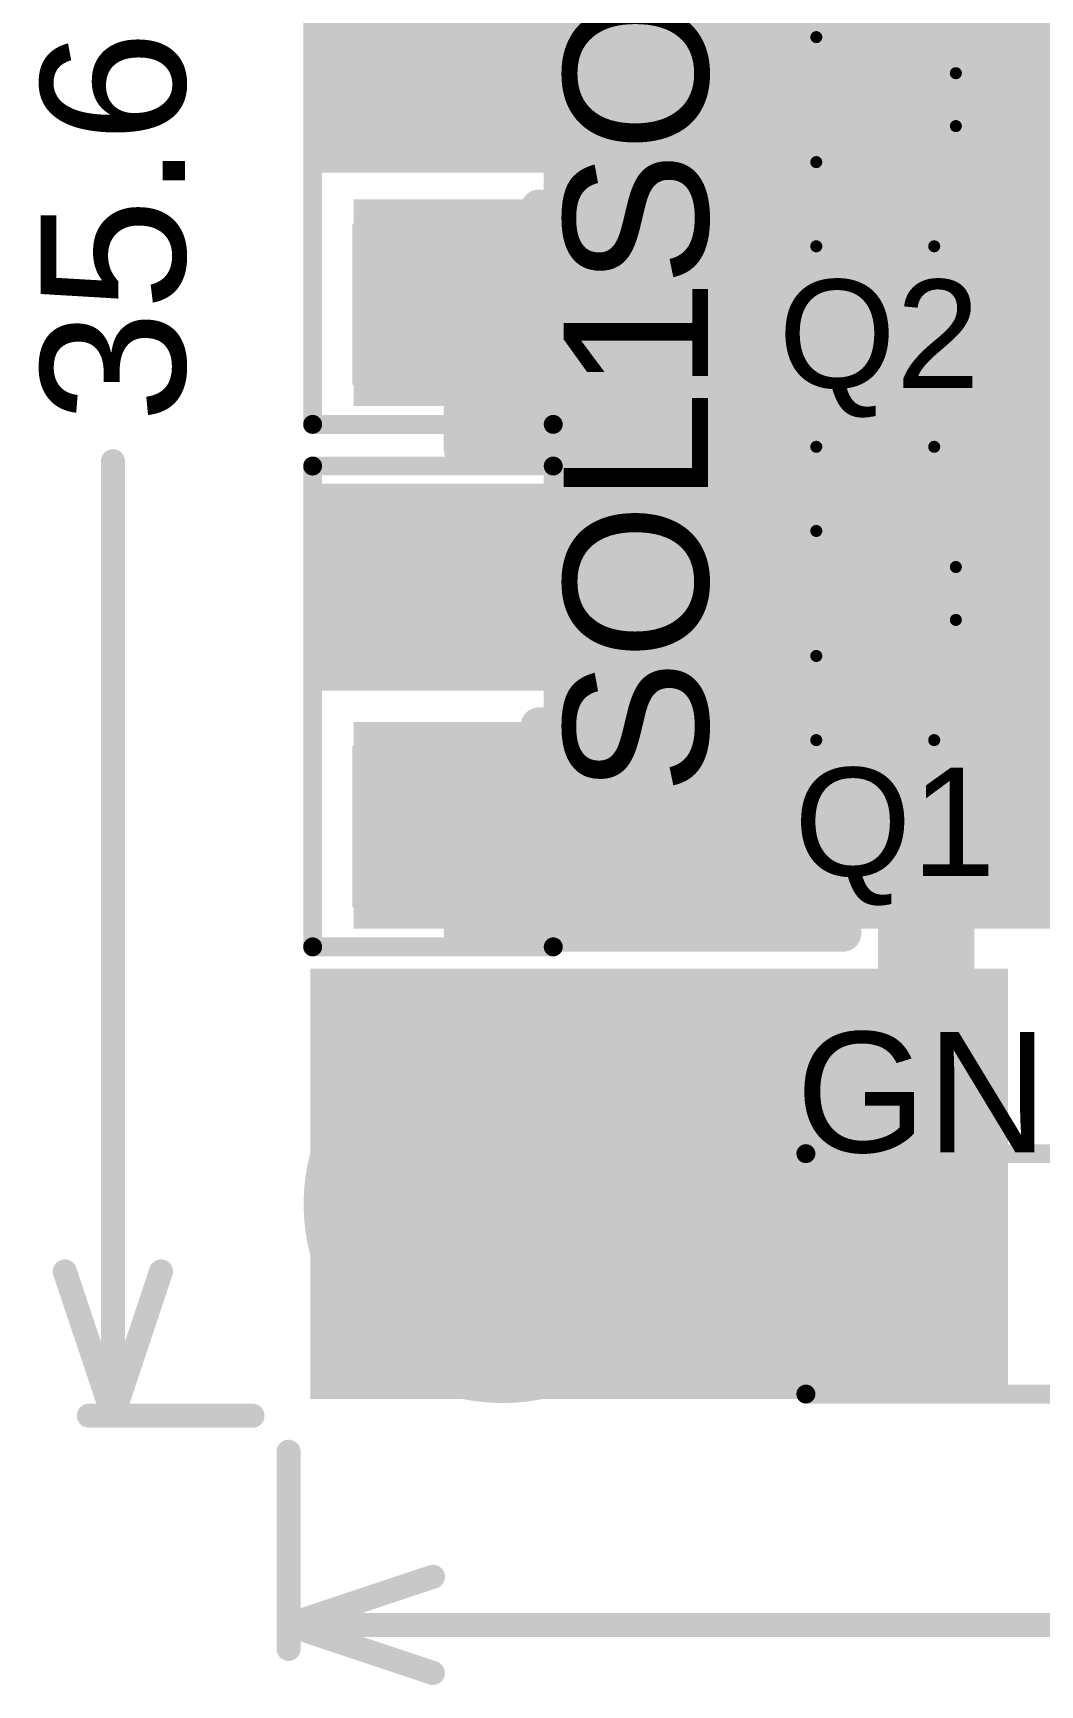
# Model space of a CAD drawing. Header units: millimetres. Extents: x -0.2 to 1.92, y -0.23 to 1.32.
# Drawn here: x -0.195 to 0.223, y -0.2 to 0.487 of the extents above; entities that cross this region are included whole.
import ezdxf

# ---------------------------------------------------------------- set-up
doc = ezdxf.new("R2010")
doc.units = ezdxf.units.MM
doc.header["$MEASUREMENT"] = 0
for name, color, linetype in [('BottomLayer', 5, 'Continuous'), ('BottomSolder', 6, 'Continuous'), ('Mechanical1', 6, 'Continuous'), ('MultiLayer', 9, 'Continuous'), ('PadHoleLayer', 156, 'Continuous'), ('TopLayer', 1, 'Continuous'), ('TopOverlay', 2, 'Continuous'), ('TopPaste', 8, 'Continuous'), ('TopSolder', 216, 'Continuous')]:
    doc.layers.add(name, color=color, linetype=linetype)
doc.styles.add('Arial', font='', dxfattribs={"height": 0.2})
doc.styles.get('Arial').set_extended_font_data('Arial')

# ---------------------------------------------------------------- blocks, each defined once
blk = doc.blocks.new('SOT23_3_28')
at = {"layer": 'TopLayer'}
for points in [[(0.01574, 0.02657), (-0.01575, 0.02657), (-0.01575, 0.05807), (0.01574, 0.05807)], [(-0.02166, -0.05807), (-0.05316, -0.05807), (-0.05316, -0.02657), (-0.02166, -0.02657)], [(0.05314, -0.05807), (0.02165, -0.05807), (0.02165, -0.02657), (0.05314, -0.02657)]]:
    blk.add_hatch(color=1, dxfattribs=at).paths.add_polyline_path(points)
at = {"layer": 'TopPaste'}
for points in [[(0.01574, 0.02657), (-0.01575, 0.02657), (-0.01575, 0.05807), (0.01574, 0.05807)], [(-0.02166, -0.05807), (-0.05316, -0.05807), (-0.05316, -0.02657), (-0.02166, -0.02657)], [(0.05314, -0.05807), (0.02165, -0.05807), (0.02165, -0.02657), (0.05314, -0.02657)]]:
    blk.add_hatch(color=8, dxfattribs=at).paths.add_polyline_path(points)
at = {"layer": 'TopSolder'}
for points in [[(0.01974, 0.02257), (-0.01975, 0.02257), (-0.01975, 0.06207), (0.01974, 0.06207)], [(-0.01766, -0.06207), (-0.05716, -0.06207), (-0.05716, -0.02257), (-0.01766, -0.02257)], [(0.05714, -0.06207), (0.01765, -0.06207), (0.01765, -0.02257), (0.05714, -0.02257)]]:
    blk.add_hatch(color=216, dxfattribs=at).paths.add_polyline_path(points)
at = {"layer": 'TopOverlay', "const_width": 0.005}
for points in [[(-0.06101, 0.029), (-0.02601, 0.029)], [(-0.06101, 0.029), (-0.06101, -0.02)], [(0.02599, 0.029), (0.06099, 0.029)], [(0.06099, 0.029), (0.06099, -0.02)], [(-0.01101, -0.029), (0.01099, -0.029)]]:
    blk.add_lwpolyline(points, dxfattribs=at)
at = {"layer": 'TopOverlay'}
for points, const_width in [([(-0.06226, 0.029, 1), (-0.05976, 0.029, 1)], 0.0025), ([(-0.06226, 0.029, 1), (-0.05976, 0.029, 1)], 0.0025), ([(-0.02726, 0.029, 1), (-0.02476, 0.029, 1)], 0.0025), ([(0.02474, 0.029, 1), (0.02724, 0.029, 1)], 0.0025), ([(0.05974, 0.029, 1), (0.06224, 0.029, 1)], 0.0025), ([(0.05974, 0.029, 1), (0.06224, 0.029, 1)], 0.0025), ([(-0.06226, -0.02, 1), (-0.05976, -0.02, 1)], 0.0025), ([(0.05974, -0.02, 1), (0.06224, -0.02, 1)], 0.0025), ([(-0.01226, -0.029, 1), (-0.00976, -0.029, 1)], 0.0025), ([(0.00974, -0.029, 1), (0.01224, -0.029, 1)], 0.0025), ([(-0.062, -0.044, 1), (-0.068, -0.044, 1)], 0.00984), ([(-0.07046, -0.044, 1), (-0.06554, -0.044, 1)], 0.00492), ([(-0.06446, -0.044, 1), (-0.05954, -0.044, 1)], 0.00492)]:
    blk.add_lwpolyline(points, format="xyb", close=True, dxfattribs=dict(at, const_width=const_width))
blk = doc.blocks.new('SOT23_3_29')
at = {"layer": 'TopLayer'}
for points in [[(0.01574, 0.02657), (-0.01575, 0.02657), (-0.01575, 0.05807), (0.01574, 0.05807)], [(-0.02166, -0.05807), (-0.05316, -0.05807), (-0.05316, -0.02657), (-0.02166, -0.02657)], [(0.05314, -0.05807), (0.02165, -0.05807), (0.02165, -0.02657), (0.05314, -0.02657)]]:
    blk.add_hatch(color=1, dxfattribs=at).paths.add_polyline_path(points)
at = {"layer": 'TopPaste'}
for points in [[(0.01574, 0.02657), (-0.01575, 0.02657), (-0.01575, 0.05807), (0.01574, 0.05807)], [(-0.02166, -0.05807), (-0.05316, -0.05807), (-0.05316, -0.02657), (-0.02166, -0.02657)], [(0.05314, -0.05807), (0.02165, -0.05807), (0.02165, -0.02657), (0.05314, -0.02657)]]:
    blk.add_hatch(color=8, dxfattribs=at).paths.add_polyline_path(points)
at = {"layer": 'TopSolder'}
for points in [[(0.01974, 0.02257), (-0.01975, 0.02257), (-0.01975, 0.06207), (0.01974, 0.06207)], [(-0.01766, -0.06207), (-0.05716, -0.06207), (-0.05716, -0.02257), (-0.01766, -0.02257)], [(0.05714, -0.06207), (0.01765, -0.06207), (0.01765, -0.02257), (0.05714, -0.02257)]]:
    blk.add_hatch(color=216, dxfattribs=at).paths.add_polyline_path(points)
at = {"layer": 'TopOverlay', "const_width": 0.005}
for points in [[(-0.06101, 0.029), (-0.06101, -0.02)], [(-0.06101, 0.029), (-0.02601, 0.029)], [(0.02599, 0.029), (0.06099, 0.029)], [(0.06099, 0.029), (0.06099, -0.02)], [(-0.01101, -0.029), (0.01099, -0.029)]]:
    blk.add_lwpolyline(points, dxfattribs=at)
at = {"layer": 'TopOverlay'}
for points, const_width in [([(-0.06226, 0.029, 1), (-0.05976, 0.029, 1)], 0.0025), ([(-0.06226, 0.029, 1), (-0.05976, 0.029, 1)], 0.0025), ([(-0.02726, 0.029, 1), (-0.02476, 0.029, 1)], 0.0025), ([(0.02474, 0.029, 1), (0.02724, 0.029, 1)], 0.0025), ([(0.05974, 0.029, 1), (0.06224, 0.029, 1)], 0.0025), ([(0.05974, 0.029, 1), (0.06224, 0.029, 1)], 0.0025), ([(-0.06226, -0.02, 1), (-0.05976, -0.02, 1)], 0.0025), ([(0.05974, -0.02, 1), (0.06224, -0.02, 1)], 0.0025), ([(-0.01226, -0.029, 1), (-0.00976, -0.029, 1)], 0.0025), ([(0.00974, -0.029, 1), (0.01224, -0.029, 1)], 0.0025), ([(-0.062, -0.044, 1), (-0.068, -0.044, 1)], 0.00984), ([(-0.07046, -0.044, 1), (-0.06554, -0.044, 1)], 0.00492), ([(-0.06446, -0.044, 1), (-0.05954, -0.044, 1)], 0.00492)]:
    blk.add_lwpolyline(points, format="xyb", close=True, dxfattribs=dict(at, const_width=const_width))
blk = doc.blocks.new('HDR1X2_35')
at = {"layer": 'BottomLayer'}
blk.add_hatch(color=5, dxfattribs=at).paths.add_polyline_path([(-0.02953, 0.02953), (0.02953, 0.02953), (0.02953, -0.02953), (-0.02953, -0.02953)])
h = blk.add_hatch(color=5, dxfattribs=at)
edge = h.paths.add_edge_path()
edge.add_arc((0.1, 0), 0.02953, 0, 360)
at = {"layer": 'BottomSolder'}
blk.add_hatch(color=6, dxfattribs=at).paths.add_polyline_path([(-0.03353, 0.03353), (0.03353, 0.03353), (0.03353, -0.03353), (-0.03353, -0.03353)])
h = blk.add_hatch(color=6, dxfattribs=at)
edge = h.paths.add_edge_path()
edge.add_arc((0.1, 0), 0.03353, 0, 360)
at = {"layer": 'MultiLayer'}
blk.add_hatch(color=9, dxfattribs=at).paths.add_polyline_path([(-0.02953, 0.02953), (0.02953, 0.02953), (0.02953, -0.02953), (-0.02953, -0.02953)])
h = blk.add_hatch(color=9, dxfattribs=at)
edge = h.paths.add_edge_path()
edge.add_arc((0.1, 0), 0.02953, 0, 360)
at = {"layer": 'PadHoleLayer'}
h = blk.add_hatch(color=156, dxfattribs=at)
edge = h.paths.add_edge_path()
edge.add_arc((0, 0), 0.01772, 0, 360)
h = blk.add_hatch(color=156, dxfattribs=at)
edge = h.paths.add_edge_path()
edge.add_arc((0.1, 0), 0.01772, 0, 360)
at = {"layer": 'TopLayer'}
blk.add_hatch(color=1, dxfattribs=at).paths.add_polyline_path([(-0.02953, 0.02953), (0.02953, 0.02953), (0.02953, -0.02953), (-0.02953, -0.02953)])
h = blk.add_hatch(color=1, dxfattribs=at)
edge = h.paths.add_edge_path()
edge.add_arc((0.1, 0), 0.02953, 0, 360)
at = {"layer": 'TopSolder'}
blk.add_hatch(color=216, dxfattribs=at).paths.add_polyline_path([(-0.03353, 0.03353), (0.03353, 0.03353), (0.03353, -0.03353), (-0.03353, -0.03353)])
h = blk.add_hatch(color=216, dxfattribs=at)
edge = h.paths.add_edge_path()
edge.add_arc((0.1, 0), 0.03353, 0, 360)
at = {"layer": 'TopOverlay', "const_width": 0.00787}
for points in [[(-0.05, 0.05), (-0.05, -0.05)], [(-0.05, 0.05), (0.15, 0.05)], [(0.15, 0.05), (0.15, -0.05)], [(-0.05, -0.05), (0.15, -0.05)]]:
    blk.add_lwpolyline(points, dxfattribs=at)
at = {"layer": 'TopOverlay', "const_width": 0.00394}
for points in [[(-0.05197, 0.05, 1), (-0.04803, 0.05, 1)], [(-0.05197, 0.05, 1), (-0.04803, 0.05, 1)], [(0.14803, 0.05, 1), (0.15197, 0.05, 1)], [(0.14803, 0.05, 1), (0.15197, 0.05, 1)], [(-0.05197, -0.05, 1), (-0.04803, -0.05, 1)], [(-0.05197, -0.05, 1), (-0.04803, -0.05, 1)], [(0.14803, -0.05, 1), (0.15197, -0.05, 1)], [(0.14803, -0.05, 1), (0.15197, -0.05, 1)]]:
    blk.add_lwpolyline(points, format="xyb", close=True, dxfattribs=at)
blk = doc.blocks.new('HDR1X2_37')
at = {"layer": 'BottomLayer'}
blk.add_hatch(color=5, dxfattribs=at).paths.add_polyline_path([(-0.02953, 0.02953), (0.02953, 0.02953), (0.02953, -0.02953), (-0.02953, -0.02953)])
h = blk.add_hatch(color=5, dxfattribs=at)
edge = h.paths.add_edge_path()
edge.add_arc((0.1, 0), 0.02953, 0, 360)
at = {"layer": 'BottomSolder'}
blk.add_hatch(color=6, dxfattribs=at).paths.add_polyline_path([(-0.03353, 0.03353), (0.03353, 0.03353), (0.03353, -0.03353), (-0.03353, -0.03353)])
h = blk.add_hatch(color=6, dxfattribs=at)
edge = h.paths.add_edge_path()
edge.add_arc((0.1, 0), 0.03353, 0, 360)
at = {"layer": 'MultiLayer'}
blk.add_hatch(color=9, dxfattribs=at).paths.add_polyline_path([(-0.02953, 0.02953), (0.02953, 0.02953), (0.02953, -0.02953), (-0.02953, -0.02953)])
h = blk.add_hatch(color=9, dxfattribs=at)
edge = h.paths.add_edge_path()
edge.add_arc((0.1, 0), 0.02953, 0, 360)
at = {"layer": 'PadHoleLayer'}
h = blk.add_hatch(color=156, dxfattribs=at)
edge = h.paths.add_edge_path()
edge.add_arc((0, 0), 0.01772, 0, 360)
h = blk.add_hatch(color=156, dxfattribs=at)
edge = h.paths.add_edge_path()
edge.add_arc((0.1, 0), 0.01772, 0, 360)
at = {"layer": 'TopLayer'}
blk.add_hatch(color=1, dxfattribs=at).paths.add_polyline_path([(-0.02953, 0.02953), (0.02953, 0.02953), (0.02953, -0.02953), (-0.02953, -0.02953)])
h = blk.add_hatch(color=1, dxfattribs=at)
edge = h.paths.add_edge_path()
edge.add_arc((0.1, 0), 0.02953, 0, 360)
at = {"layer": 'TopSolder'}
blk.add_hatch(color=216, dxfattribs=at).paths.add_polyline_path([(-0.03353, 0.03353), (0.03353, 0.03353), (0.03353, -0.03353), (-0.03353, -0.03353)])
h = blk.add_hatch(color=216, dxfattribs=at)
edge = h.paths.add_edge_path()
edge.add_arc((0.1, 0), 0.03353, 0, 360)
at = {"layer": 'TopOverlay', "const_width": 0.00787}
for points in [[(-0.05, 0.05), (-0.05, -0.05)], [(-0.05, 0.05), (0.15, 0.05)], [(0.15, 0.05), (0.15, -0.05)], [(-0.05, -0.05), (0.15, -0.05)]]:
    blk.add_lwpolyline(points, dxfattribs=at)
at = {"layer": 'TopOverlay', "const_width": 0.00394}
for points in [[(-0.05197, 0.05, 1), (-0.04803, 0.05, 1)], [(-0.05197, 0.05, 1), (-0.04803, 0.05, 1)], [(0.14803, 0.05, 1), (0.15197, 0.05, 1)], [(0.14803, 0.05, 1), (0.15197, 0.05, 1)], [(-0.05197, -0.05, 1), (-0.04803, -0.05, 1)], [(-0.05197, -0.05, 1), (-0.04803, -0.05, 1)], [(0.14803, -0.05, 1), (0.15197, -0.05, 1)], [(0.14803, -0.05, 1), (0.15197, -0.05, 1)]]:
    blk.add_lwpolyline(points, format="xyb", close=True, dxfattribs=at)
blk = doc.blocks.new('HDR1X2_39')
at = {"layer": 'BottomLayer'}
blk.add_hatch(color=5, dxfattribs=at).paths.add_polyline_path([(-0.02953, 0.02953), (0.02953, 0.02953), (0.02953, -0.02953), (-0.02953, -0.02953)])
h = blk.add_hatch(color=5, dxfattribs=at)
edge = h.paths.add_edge_path()
edge.add_arc((0.1, 0), 0.02953, 0, 360)
at = {"layer": 'BottomSolder'}
blk.add_hatch(color=6, dxfattribs=at).paths.add_polyline_path([(-0.03353, 0.03353), (0.03353, 0.03353), (0.03353, -0.03353), (-0.03353, -0.03353)])
h = blk.add_hatch(color=6, dxfattribs=at)
edge = h.paths.add_edge_path()
edge.add_arc((0.1, 0), 0.03353, 0, 360)
at = {"layer": 'MultiLayer'}
blk.add_hatch(color=9, dxfattribs=at).paths.add_polyline_path([(-0.02953, 0.02953), (0.02953, 0.02953), (0.02953, -0.02953), (-0.02953, -0.02953)])
h = blk.add_hatch(color=9, dxfattribs=at)
edge = h.paths.add_edge_path()
edge.add_arc((0.1, 0), 0.02953, 0, 360)
at = {"layer": 'PadHoleLayer'}
h = blk.add_hatch(color=156, dxfattribs=at)
edge = h.paths.add_edge_path()
edge.add_arc((0, 0), 0.01772, 0, 360)
h = blk.add_hatch(color=156, dxfattribs=at)
edge = h.paths.add_edge_path()
edge.add_arc((0.1, 0), 0.01772, 0, 360)
at = {"layer": 'TopLayer'}
blk.add_hatch(color=1, dxfattribs=at).paths.add_polyline_path([(-0.02953, 0.02953), (0.02953, 0.02953), (0.02953, -0.02953), (-0.02953, -0.02953)])
h = blk.add_hatch(color=1, dxfattribs=at)
edge = h.paths.add_edge_path()
edge.add_arc((0.1, 0), 0.02953, 0, 360)
at = {"layer": 'TopSolder'}
blk.add_hatch(color=216, dxfattribs=at).paths.add_polyline_path([(-0.03353, 0.03353), (0.03353, 0.03353), (0.03353, -0.03353), (-0.03353, -0.03353)])
h = blk.add_hatch(color=216, dxfattribs=at)
edge = h.paths.add_edge_path()
edge.add_arc((0.1, 0), 0.03353, 0, 360)
at = {"layer": 'TopOverlay', "const_width": 0.00787}
for points in [[(-0.05, 0.05), (-0.05, -0.05)], [(0.15, 0.05), (-0.05, 0.05)], [(0.15, 0.05), (0.15, -0.05)], [(0.15, -0.05), (-0.05, -0.05)]]:
    blk.add_lwpolyline(points, dxfattribs=at)
at = {"layer": 'TopOverlay', "const_width": 0.00394}
for points in [[(-0.05197, 0.05, 1), (-0.04803, 0.05, 1)], [(-0.05197, 0.05, 1), (-0.04803, 0.05, 1)], [(0.14803, 0.05, 1), (0.15197, 0.05, 1)], [(0.14803, 0.05, 1), (0.15197, 0.05, 1)], [(-0.05197, -0.05, 1), (-0.04803, -0.05, 1)], [(-0.05197, -0.05, 1), (-0.04803, -0.05, 1)], [(0.14803, -0.05, 1), (0.15197, -0.05, 1)], [(0.14803, -0.05, 1), (0.15197, -0.05, 1)]]:
    blk.add_lwpolyline(points, format="xyb", close=True, dxfattribs=at)

msp = doc.modelspace()

# ---------------------------------------------------------------- hatches: boundary and pattern name
at = {"layer": 'BottomLayer'}
for points in [[(0.017, 0.1146), (0.318, 0.1146), (0.318, 0.8526), (0.017, 0.8526)], [(0.16083, 0.33193), (0.16083, 0.41793), (-0.062, 0.41793), (-0.062, 0.33193)], [(0.16083, 0.1146), (0.16083, 0.2006), (-0.062, 0.2006), (-0.062, 0.1146)], [(-0.08, -0.081), (0.21, -0.081), (0.21, 0.098), (-0.08, 0.098)]]:
    msp.add_hatch(color=5, dxfattribs=at).paths.add_polyline_path(points)
h = msp.add_hatch(color=5, dxfattribs=at)
edge = h.paths.add_edge_path()
edge.add_arc((0, 0), 0.07874, 0, 360)
at = {"layer": 'BottomSolder'}
h = msp.add_hatch(color=6, dxfattribs=at)
edge = h.paths.add_edge_path()
edge.add_arc((0, 0), 0.08274, 0, 360)
at = {"layer": 'MultiLayer'}
h = msp.add_hatch(color=9, dxfattribs=at)
edge = h.paths.add_edge_path()
edge.add_arc((0, 0), 0.07874, 0, 360)
at = {"layer": 'PadHoleLayer'}
h = msp.add_hatch(color=156, dxfattribs=at)
edge = h.paths.add_edge_path()
edge.add_arc((0, 0), 0.05906, 0, 360)
at = {"layer": 'TopLayer'}
for points in [[(0.183, 0.44883), (0.416, 0.44883), (0.416, 0.52299), (0.183, 0.52299)], [(0.145, 0.429), (0.145, 0.515), (-0.07583, 0.515), (-0.07583, 0.429)], [(0.183, 0.4024), (0.38, 0.4024), (0.38, 0.43823), (0.183, 0.43823)], [(0.183, 0.242), (0.424, 0.242), (0.424, 0.327), (0.183, 0.327)], [(0.145, 0.2136), (0.145, 0.2996), (-0.07583, 0.2996), (-0.07583, 0.2136)], [(0.183, 0.197), (0.401, 0.197), (0.401, 0.23283), (0.183, 0.23283)], [(-0.08, -0.081), (0.21, -0.081), (0.21, 0.098), (-0.08, 0.098)]]:
    msp.add_hatch(color=1, dxfattribs=at).paths.add_polyline_path(points)
h = msp.add_hatch(color=1, dxfattribs=at)
edge = h.paths.add_edge_path()
edge.add_arc((0, 0), 0.07874, 0, 360)
at = {"layer": 'TopSolder'}
h = msp.add_hatch(color=216, dxfattribs=at)
edge = h.paths.add_edge_path()
edge.add_arc((0, 0), 0.08274, 0, 360)

# ---------------------------------------------------------------- linework, layer by layer
at = {"layer": 'Mechanical1', "const_width": 0.01}
for points in [[(-0.162, -0.088), (-0.162, 0.309)], [(-0.182, -0.028), (-0.162, -0.088)], [(-0.162, -0.088), (-0.142, -0.028)], [(-0.172, -0.088), (-0.104, -0.088)], [(-0.089, -0.185), (-0.089, -0.103)], [(-0.089, -0.175), (-0.029, -0.155)], [(-0.089, -0.175), (-0.029, -0.195)], [(-0.089, -0.175), (0.61159, -0.175)]]:
    msp.add_lwpolyline(points, dxfattribs=at)
at = {"layer": 'Mechanical1', "const_width": 0.005}
for points in [[(-0.1645, 0.309, 1), (-0.1595, 0.309, 1)], [(-0.1845, -0.028, 1), (-0.1795, -0.028, 1)], [(-0.1445, -0.028, 1), (-0.1395, -0.028, 1)], [(-0.1745, -0.088, 1), (-0.1695, -0.088, 1)], [(-0.1645, -0.088, 1), (-0.1595, -0.088, 1)], [(-0.1645, -0.088, 1), (-0.1595, -0.088, 1)], [(-0.1645, -0.088, 1), (-0.1595, -0.088, 1)], [(-0.1065, -0.088, 1), (-0.1015, -0.088, 1)], [(-0.0915, -0.103, 1), (-0.0865, -0.103, 1)], [(-0.0315, -0.155, 1), (-0.0265, -0.155, 1)], [(-0.0915, -0.175, 1), (-0.0865, -0.175, 1)], [(-0.0915, -0.175, 1), (-0.0865, -0.175, 1)], [(-0.0915, -0.175, 1), (-0.0865, -0.175, 1)], [(-0.0915, -0.185, 1), (-0.0865, -0.185, 1)], [(-0.0315, -0.195, 1), (-0.0265, -0.195, 1)]]:
    msp.add_lwpolyline(points, format="xyb", close=True, dxfattribs=at)
at = {"layer": 'TopLayer'}
for points, const_width in [([(0.1595, 0.4145), (0.1595, 0.5295)], 0.015), ([(0.1684, 0.46355), (0.1684, 0.53005)], 0.015), ([(0.1595, 0.49032), (0.1684, 0.49922)], 0.015), ([(0.1595, 0.46825), (0.1685, 0.45925)], 0.015), ([(0.1595, 0.45497), (0.1684, 0.46387)], 0.015), ([(0.1685, 0.43433), (0.1685, 0.46355)], 0.015), ([(0.1685, 0.43433), (0.1685, 0.45273)], 0.015), ([(0.1595, 0.43289), (0.1685, 0.42389)], 0.015), ([(0.1685, 0.3879), (0.1685, 0.43433)], 0.015), ([(0.1595, 0.41961), (0.1685, 0.42861)], 0.015), ([(0.15439, 0.4145), (0.1595, 0.41961)], 0.015), ([(0.01503, 0.34585), (0.08368, 0.4145)], 0.015), ([(0.01503, 0.38121), (0.04832, 0.4145)], 0.015), ([(0.01503, 0.4145), (0.1595, 0.4145)], 0.015), ([(0.01503, 0.33031), (0.01503, 0.4145)], 0.015), ([(0.01863, 0.3141), (0.11903, 0.4145)], 0.015), ([(0.03647, 0.4145), (0.13687, 0.3141)], 0.015), ([(0.05399, 0.3141), (0.15439, 0.4145)], 0.015), ([(0.07183, 0.4145), (0.1684, 0.31793)], 0.015), ([(0.10718, 0.4145), (0.18018, 0.3415)], 0.015), ([(0.14254, 0.4145), (0.1685, 0.38854)], 0.015), ([(0.01503, 0.40059), (0.10152, 0.3141)], 0.015), ([(0.08934, 0.3141), (0.1685, 0.39326)], 0.015), ([(0.1247, 0.3141), (0.1985, 0.3879)], 0.015), ([(0.1685, 0.3879), (0.3865, 0.3879)], 0.015), ([(0.16913, 0.3879), (0.21554, 0.3415)], 0.015), ([(0.18745, 0.3415), (0.23386, 0.3879)], 0.015), ([(0.20449, 0.3879), (0.25089, 0.3415)], 0.015), ([(0.22281, 0.3415), (0.26921, 0.3879)], 0.015), ([(0.01503, 0.36523), (0.06616, 0.3141)], 0.015), ([(0.1685, 0.3415), (0.3865, 0.3415)], 0.015), ([(0.1685, 0.32465), (0.1685, 0.3415)], 0.015), ([(-0.017, 0.3141), (-0.017, 0.33031)], 0.015), ([(-0.017, 0.33031), (0.01503, 0.33031)], 0.015), ([(-0.01672, 0.3141), (-0.00052, 0.33031)], 0.015), ([(0.0146, 0.33031), (0.03081, 0.3141)], 0.015), ([(-0.017, 0.32655), (-0.00455, 0.3141)], 0.015), ([(0.1595, 0.31355), (0.1684, 0.32244)], 0.015), ([(0.1684, 0.25815), (0.1684, 0.32465)], 0.015), ([(-0.017, 0.3141), (0.1595, 0.3141)], 0.015), ([(0.1595, 0.1991), (0.1595, 0.3141)], 0.015), ([(0.1595, 0.29147), (0.1684, 0.28257)], 0.015), ([(0.1759, 0.2914), (0.20165, 0.2914)], 0.01), ([(0.1595, 0.27819), (0.1684, 0.28709)], 0.015), ([(0.1595, 0.25611), (0.1685, 0.24711)], 0.015), ([(0.1685, 0.24733), (0.1685, 0.25815)], 0.015), ([(0.1595, 0.24284), (0.1685, 0.25184)], 0.015), ([(0.1685, 0.2275), (0.1685, 0.24733)], 0.015), ([(0.1685, 0.2275), (0.1685, 0.24733)], 0.015), ([(0.1685, 0.1825), (0.1685, 0.2275)], 0.015), ([(0.1595, 0.22076), (0.1685, 0.21176)], 0.015), ([(0.1595, 0.20748), (0.1685, 0.21648)], 0.015), ([(0.15112, 0.1991), (0.1595, 0.20748)], 0.015), ([(0.01503, 0.16907), (0.04505, 0.1991)], 0.015), ([(0.01503, 0.1991), (0.1595, 0.1991)], 0.015), ([(0.01503, 0.13372), (0.08041, 0.1991)], 0.015), ([(0.01503, 0.11297), (0.01503, 0.1991)], 0.015), ([(0.02916, 0.1125), (0.11576, 0.1991)], 0.015), ([(0.03974, 0.1991), (0.12634, 0.1125)], 0.015), ([(0.06452, 0.1125), (0.15112, 0.1991)], 0.015), ([(0.0751, 0.1991), (0.1415, 0.13269)], 0.015), ([(0.11045, 0.1991), (0.15062, 0.15893)], 0.015), ([(0.14581, 0.1991), (0.16827, 0.17663)], 0.015), ([(0.01503, 0.18846), (0.09098, 0.1125)], 0.015), ([(0.09987, 0.1125), (0.16987, 0.1825)], 0.015), ([(0.09987, 0.1125), (0.16987, 0.1825)], 0.015), ([(0.1516, 0.15996), (0.17414, 0.1825)], 0.015), ([(0.1685, 0.1825), (0.17414, 0.1825)], 0.015), ([(0.176, 0.13557), (0.19943, 0.159)], 0.04), ([(0.19943, 0.159), (0.345, 0.159)], 0.04), ([(0.01503, 0.1531), (0.05563, 0.1125)], 0.015), ([(0.176, -0.029), (0.176, 0.13557)], 0.04), ([(0.1415, 0.1125), (0.1415, 0.13557)], 0.015), ([(0.01503, 0.11774), (0.02027, 0.1125)], 0.015), ([(0.13523, 0.1125), (0.1415, 0.11877)], 0.015), ([(-0.017, 0.11297), (0.01503, 0.11297)], 0.015), ([(-0.017, 0.1125), (0.1415, 0.1125)], 0.015)]:
    msp.add_lwpolyline(points, dxfattribs=dict(at, const_width=const_width))
for points, const_width in [([(0.15575, 0.49032, 1), (0.16325, 0.49032, 1)], 0.0075), ([(0.15575, 0.46825, 1), (0.16325, 0.46825, 1)], 0.0075), ([(0.16465, 0.46387, 1), (0.17215, 0.46387, 1)], 0.0075), ([(0.16465, 0.46355, 1), (0.17215, 0.46355, 1)], 0.0075), ([(0.16475, 0.46355, 1), (0.17225, 0.46355, 1)], 0.0075), ([(0.15575, 0.45497, 1), (0.16325, 0.45497, 1)], 0.0075), ([(0.16475, 0.45925, 1), (0.17225, 0.45925, 1)], 0.0075), ([(0.16475, 0.45273, 1), (0.17225, 0.45273, 1)], 0.0075), ([(0.15575, 0.43289, 1), (0.16325, 0.43289, 1)], 0.0075), ([(0.16475, 0.43433, 1), (0.17225, 0.43433, 1)], 0.0075), ([(0.16475, 0.43433, 1), (0.17225, 0.43433, 1)], 0.0075), ([(0.16475, 0.43433, 1), (0.17225, 0.43433, 1)], 0.0075), ([(0.16475, 0.42861, 1), (0.17225, 0.42861, 1)], 0.0075), ([(0.15575, 0.41961, 1), (0.16325, 0.41961, 1)], 0.0075), ([(0.15575, 0.41961, 1), (0.16325, 0.41961, 1)], 0.0075), ([(0.16475, 0.42389, 1), (0.17225, 0.42389, 1)], 0.0075), ([(0.01128, 0.4145, 1), (0.01878, 0.4145, 1)], 0.0075), ([(0.01128, 0.4145, 1), (0.01878, 0.4145, 1)], 0.0075), ([(0.03272, 0.4145, 1), (0.04022, 0.4145, 1)], 0.0075), ([(0.04457, 0.4145, 1), (0.05207, 0.4145, 1)], 0.0075), ([(0.06808, 0.4145, 1), (0.07558, 0.4145, 1)], 0.0075), ([(0.07993, 0.4145, 1), (0.08743, 0.4145, 1)], 0.0075), ([(0.10343, 0.4145, 1), (0.11093, 0.4145, 1)], 0.0075), ([(0.11528, 0.4145, 1), (0.12278, 0.4145, 1)], 0.0075), ([(0.13879, 0.4145, 1), (0.14629, 0.4145, 1)], 0.0075), ([(0.15064, 0.4145, 1), (0.15814, 0.4145, 1)], 0.0075), ([(0.15064, 0.4145, 1), (0.15814, 0.4145, 1)], 0.0075), ([(0.15575, 0.4145, 1), (0.16325, 0.4145, 1)], 0.0075), ([(0.15575, 0.4145, 1), (0.16325, 0.4145, 1)], 0.0075), ([(0.01128, 0.40059, 1), (0.01878, 0.40059, 1)], 0.0075), ([(0.16475, 0.39326, 1), (0.17225, 0.39326, 1)], 0.0075), ([(0.16475, 0.38854, 1), (0.17225, 0.38854, 1)], 0.0075), ([(0.16475, 0.3879, 1), (0.17225, 0.3879, 1)], 0.0075), ([(0.16475, 0.3879, 1), (0.17225, 0.3879, 1)], 0.0075), ([(0.16538, 0.3879, 1), (0.17288, 0.3879, 1)], 0.0075), ([(0.19475, 0.3879, 1), (0.20225, 0.3879, 1)], 0.0075), ([(0.20074, 0.3879, 1), (0.20824, 0.3879, 1)], 0.0075), ([(0.01128, 0.38121, 1), (0.01878, 0.38121, 1)], 0.0075), ([(0.01128, 0.36523, 1), (0.01878, 0.36523, 1)], 0.0075), ([(0.01128, 0.34585, 1), (0.01878, 0.34585, 1)], 0.0075), ([(0.16475, 0.3415, 1), (0.17225, 0.3415, 1)], 0.0075), ([(0.16475, 0.3415, 1), (0.17225, 0.3415, 1)], 0.0075), ([(0.17643, 0.3415, 1), (0.18393, 0.3415, 1)], 0.0075), ([(0.1837, 0.3415, 1), (0.1912, 0.3415, 1)], 0.0075), ([(0.21179, 0.3415, 1), (0.21929, 0.3415, 1)], 0.0075), ([(0.21906, 0.3415, 1), (0.22656, 0.3415, 1)], 0.0075), ([(-0.02075, 0.33031, 1), (-0.01325, 0.33031, 1)], 0.0075), ([(-0.02075, 0.33031, 1), (-0.01325, 0.33031, 1)], 0.0075), ([(-0.00427, 0.33031, 1), (0.00323, 0.33031, 1)], 0.0075), ([(0.01085, 0.33031, 1), (0.01835, 0.33031, 1)], 0.0075), ([(0.01128, 0.33031, 1), (0.01878, 0.33031, 1)], 0.0075), ([(0.01128, 0.33031, 1), (0.01878, 0.33031, 1)], 0.0075), ([(-0.02075, 0.32655, 1), (-0.01325, 0.32655, 1)], 0.0075), ([(0.16465, 0.32465, 1), (0.17215, 0.32465, 1)], 0.0075), ([(0.16465, 0.32244, 1), (0.17215, 0.32244, 1)], 0.0075), ([(0.16475, 0.32465, 1), (0.17225, 0.32465, 1)], 0.0075), ([(0.16465, 0.31793, 1), (0.17215, 0.31793, 1)], 0.0075), ([(-0.02075, 0.3141, 1), (-0.01325, 0.3141, 1)], 0.0075), ([(-0.02075, 0.3141, 1), (-0.01325, 0.3141, 1)], 0.0075), ([(-0.02047, 0.3141, 1), (-0.01297, 0.3141, 1)], 0.0075), ([(-0.0083, 0.3141, 1), (-0.0008, 0.3141, 1)], 0.0075), ([(0.01488, 0.3141, 1), (0.02238, 0.3141, 1)], 0.0075), ([(0.02706, 0.3141, 1), (0.03456, 0.3141, 1)], 0.0075), ([(0.05024, 0.3141, 1), (0.05774, 0.3141, 1)], 0.0075), ([(0.06241, 0.3141, 1), (0.06991, 0.3141, 1)], 0.0075), ([(0.08559, 0.3141, 1), (0.09309, 0.3141, 1)], 0.0075), ([(0.09777, 0.3141, 1), (0.10527, 0.3141, 1)], 0.0075), ([(0.12095, 0.3141, 1), (0.12845, 0.3141, 1)], 0.0075), ([(0.13312, 0.3141, 1), (0.14062, 0.3141, 1)], 0.0075), ([(0.15575, 0.3141, 1), (0.16325, 0.3141, 1)], 0.0075), ([(0.15575, 0.3141, 1), (0.16325, 0.3141, 1)], 0.0075), ([(0.15575, 0.31355, 1), (0.16325, 0.31355, 1)], 0.0075), ([(0.15575, 0.29147, 1), (0.16325, 0.29147, 1)], 0.0075), ([(0.1734, 0.2914, 1), (0.1784, 0.2914, 1)], 0.005), ([(0.19915, 0.2914, 1), (0.20415, 0.2914, 1)], 0.005), ([(0.16465, 0.28709, 1), (0.17215, 0.28709, 1)], 0.0075), ([(0.16465, 0.28257, 1), (0.17215, 0.28257, 1)], 0.0075), ([(0.15575, 0.27819, 1), (0.16325, 0.27819, 1)], 0.0075), ([(0.15575, 0.25611, 1), (0.16325, 0.25611, 1)], 0.0075), ([(0.16465, 0.25815, 1), (0.17215, 0.25815, 1)], 0.0075), ([(0.16475, 0.25815, 1), (0.17225, 0.25815, 1)], 0.0075), ([(0.16475, 0.25184, 1), (0.17225, 0.25184, 1)], 0.0075), ([(0.16475, 0.24733, 1), (0.17225, 0.24733, 1)], 0.0075), ([(0.16475, 0.24733, 1), (0.17225, 0.24733, 1)], 0.0075), ([(0.16475, 0.24733, 1), (0.17225, 0.24733, 1)], 0.0075), ([(0.16475, 0.24711, 1), (0.17225, 0.24711, 1)], 0.0075), ([(0.15575, 0.24284, 1), (0.16325, 0.24284, 1)], 0.0075), ([(0.16475, 0.2275, 1), (0.17225, 0.2275, 1)], 0.0075), ([(0.16475, 0.2275, 1), (0.17225, 0.2275, 1)], 0.0075), ([(0.16475, 0.2275, 1), (0.17225, 0.2275, 1)], 0.0075), ([(0.15575, 0.22076, 1), (0.16325, 0.22076, 1)], 0.0075), ([(0.16475, 0.21648, 1), (0.17225, 0.21648, 1)], 0.0075), ([(0.15575, 0.20748, 1), (0.16325, 0.20748, 1)], 0.0075), ([(0.15575, 0.20748, 1), (0.16325, 0.20748, 1)], 0.0075), ([(0.16475, 0.21176, 1), (0.17225, 0.21176, 1)], 0.0075), ([(0.01128, 0.1991, 1), (0.01878, 0.1991, 1)], 0.0075), ([(0.01128, 0.1991, 1), (0.01878, 0.1991, 1)], 0.0075), ([(0.03599, 0.1991, 1), (0.04349, 0.1991, 1)], 0.0075), ([(0.0413, 0.1991, 1), (0.0488, 0.1991, 1)], 0.0075), ([(0.07135, 0.1991, 1), (0.07885, 0.1991, 1)], 0.0075), ([(0.07666, 0.1991, 1), (0.08416, 0.1991, 1)], 0.0075), ([(0.1067, 0.1991, 1), (0.1142, 0.1991, 1)], 0.0075), ([(0.11201, 0.1991, 1), (0.11951, 0.1991, 1)], 0.0075), ([(0.14206, 0.1991, 1), (0.14956, 0.1991, 1)], 0.0075), ([(0.14737, 0.1991, 1), (0.15487, 0.1991, 1)], 0.0075), ([(0.14737, 0.1991, 1), (0.15487, 0.1991, 1)], 0.0075), ([(0.15575, 0.1991, 1), (0.16325, 0.1991, 1)], 0.0075), ([(0.15575, 0.1991, 1), (0.16325, 0.1991, 1)], 0.0075), ([(0.01128, 0.18846, 1), (0.01878, 0.18846, 1)], 0.0075), ([(0.16475, 0.1825, 1), (0.17225, 0.1825, 1)], 0.0075), ([(0.16475, 0.1825, 1), (0.17225, 0.1825, 1)], 0.0075), ([(0.16612, 0.1825, 1), (0.17362, 0.1825, 1)], 0.0075), ([(0.16612, 0.1825, 1), (0.17362, 0.1825, 1)], 0.0075), ([(0.17039, 0.1825, 1), (0.17789, 0.1825, 1)], 0.0075), ([(0.17039, 0.1825, 1), (0.17789, 0.1825, 1)], 0.0075), ([(0.16452, 0.17663, 1), (0.17202, 0.17663, 1)], 0.0075), ([(0.18943, 0.159, 1), (0.20943, 0.159, 1)], 0.02), ([(0.18943, 0.159, 1), (0.20943, 0.159, 1)], 0.02), ([(0.01128, 0.16907, 1), (0.01878, 0.16907, 1)], 0.0075), ([(0.14687, 0.15893, 1), (0.15437, 0.15893, 1)], 0.0075), ([(0.14785, 0.15996, 1), (0.15535, 0.15996, 1)], 0.0075), ([(0.14785, 0.15996, 1), (0.15535, 0.15996, 1)], 0.0075), ([(0.14785, 0.15996, 1), (0.15535, 0.15996, 1)], 0.0075), ([(0.01128, 0.1531, 1), (0.01878, 0.1531, 1)], 0.0075), ([(0.166, 0.13557, 1), (0.186, 0.13557, 1)], 0.02), ([(0.166, 0.13557, 1), (0.186, 0.13557, 1)], 0.02), ([(0.01128, 0.13372, 1), (0.01878, 0.13372, 1)], 0.0075), ([(0.13775, 0.13557, 1), (0.14525, 0.13557, 1)], 0.0075), ([(0.13775, 0.13557, 1), (0.14525, 0.13557, 1)], 0.0075), ([(0.13775, 0.13557, 1), (0.14525, 0.13557, 1)], 0.0075), ([(0.13775, 0.13269, 1), (0.14525, 0.13269, 1)], 0.0075), ([(0.01128, 0.11774, 1), (0.01878, 0.11774, 1)], 0.0075), ([(0.13775, 0.11877, 1), (0.14525, 0.11877, 1)], 0.0075), ([(-0.02075, 0.11297, 1), (-0.01325, 0.11297, 1)], 0.0075), ([(-0.02075, 0.1125, 1), (-0.01325, 0.1125, 1)], 0.0075), ([(0.01128, 0.11297, 1), (0.01878, 0.11297, 1)], 0.0075), ([(0.01128, 0.11297, 1), (0.01878, 0.11297, 1)], 0.0075), ([(0.01652, 0.1125, 1), (0.02402, 0.1125, 1)], 0.0075), ([(0.02541, 0.1125, 1), (0.03291, 0.1125, 1)], 0.0075), ([(0.05188, 0.1125, 1), (0.05938, 0.1125, 1)], 0.0075), ([(0.06077, 0.1125, 1), (0.06827, 0.1125, 1)], 0.0075), ([(0.08723, 0.1125, 1), (0.09473, 0.1125, 1)], 0.0075), ([(0.09612, 0.1125, 1), (0.10362, 0.1125, 1)], 0.0075), ([(0.09612, 0.1125, 1), (0.10362, 0.1125, 1)], 0.0075), ([(0.12259, 0.1125, 1), (0.13009, 0.1125, 1)], 0.0075), ([(0.13148, 0.1125, 1), (0.13898, 0.1125, 1)], 0.0075), ([(0.13775, 0.1125, 1), (0.14525, 0.1125, 1)], 0.0075), ([(0.13775, 0.1125, 1), (0.14525, 0.1125, 1)], 0.0075), ([(0.166, -0.029, 1), (0.186, -0.029, 1)], 0.02)]:
    msp.add_lwpolyline(points, format="xyb", close=True, dxfattribs=dict(at, const_width=const_width))
at = {"layer": 'TopLayer', "const_width": 0.015}
msp.add_lwpolyline([(0.1415, 0.13557, -0.198912), (0.1516, 0.15996)], format="xyb", dxfattribs=at)
msp.add_lwpolyline([(0.1415, 0.13557, -0.198912), (0.1516, 0.15996)], format="xyb", dxfattribs=at)
at = {"layer": 'TopOverlay', "const_width": 0.01}
for points in [[(0.03368, 0.35024, -58.788029), (0.03363, 0.34968)], [(0.03368, 0.13291, -58.788029), (0.03363, 0.13235)]]:
    msp.add_lwpolyline(points, format="xyb", dxfattribs=at)
at = {"layer": 'TopOverlay', "const_width": 0.005}
for points in [[(0.03113, 0.34968, 1), (0.03613, 0.34968, 1)], [(0.03118, 0.35024, 1), (0.03618, 0.35024, 1)], [(0.03118, 0.13291, 1), (0.03618, 0.13291, 1)], [(0.03113, 0.13235, 1), (0.03613, 0.13235, 1)]]:
    msp.add_lwpolyline(points, format="xyb", close=True, dxfattribs=at)

# ---------------------------------------------------------------- block references
for name, p, rotation in [('HDR1X2_35', (-0.029, 0.37433), 90), ('SOT23_3_28', (0.15932, 0.45941), 90), ('SOT23_3_29', (0.15932, 0.25401), 90), ('HDR1X2_37', (-0.029, 0.157), 90), ('HDR1X2_39', (0.276, -0.029), 180)]:
    msp.add_blockref(name, p, dxfattribs=dict(rotation=rotation))

# ---------------------------------------------------------------- texts
at = {"layer": 'Mechanical1', "style": 'Arial'}
msp.add_text('35.69 (mm)', height=0.06, rotation=90, dxfattribs=at).set_placement((-0.132, 0.325))
at = {"layer": 'TopOverlay', "style": 'Arial'}
for s, height, rotation, p in [('SOL2', 0.06, 90, (0.0853, 0.38173)), ('SOL1', 0.06, 90, (0.0853, 0.17036)), ('GND', 0.05, 360, (0.12184, 0.02159))]:
    msp.add_text(s, height=height, rotation=rotation, dxfattribs=at).set_placement(p)
for s, p in [('Q2', (0.11451, 0.33951)), ('Q1', (0.12101, 0.13651))]:
    msp.add_text(s, height=0.045, dxfattribs=at).set_placement(p)

doc.saveas('drawing.dxf')
